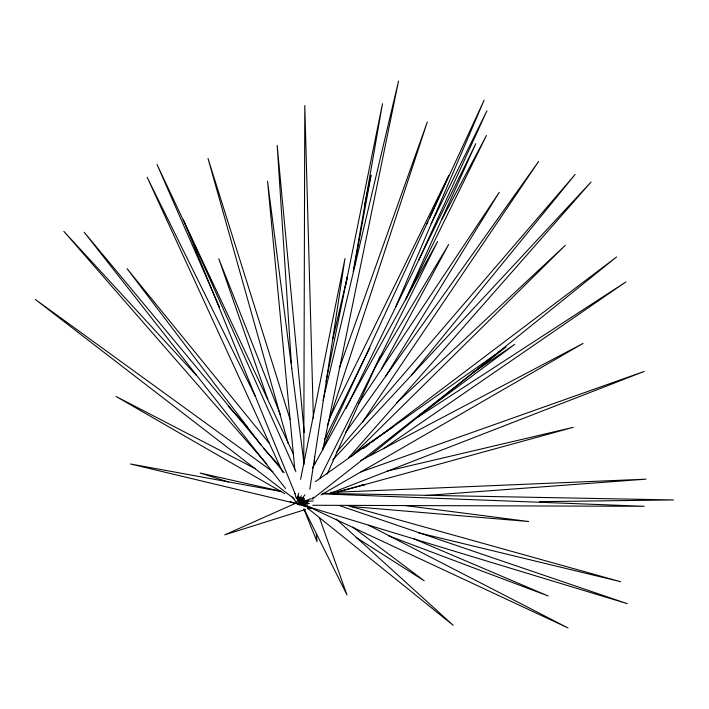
<?xml version="1.0" encoding="UTF-8"?>
<svg xmlns="http://www.w3.org/2000/svg" width="709" height="709" viewBox="0 0 709 709"><rect width="100%" height="100%" fill="white"/><g stroke="black" fill="none" stroke-linecap="round" stroke-linejoin="round"><path stroke-width="1.06" d="M303.771 461.479L304.79 105.544L313.378 418.204M303.062 505.517L304.578 504.427M309.806 489.272L344.964 258.572L300.589 479.328M353.188 271.644L382.497 103.665L326.034 381.407M345.93 284.504L347.286 276.909L332.689 339.443M353.986 268.782L371.011 175.265L365.933 199.043M322.834 449.612L398.547 81.056L323.029 400.479M301.219 504.223L303.842 506.244L305.322 503.514M364.55 205.53L365.472 201.205M300.075 497.895L301.325 495.768M298.711 493.251L298.143 495.042L298.471 496.965L299.623 498.719L303.629 500.767M327.292 425.967L427.297 122.028L339.425 367.971M302.885 502.699L301.874 504.905L299.942 503.736L297.372 500.483M395.808 306.625L484.158 100.111L322.267 449.488M426.933 224.044L427.846 222.023M429.663 217.982L448.717 175.54L330.146 416.919M327.088 474.188L380.13 356.29M405.521 299.854L475.783 143.661L345.974 408.57M418.54 260.566L486.95 110.737L431.143 223.752M406.328 298.223L486.445 135.499L441.778 219.613M324.43 439.864L369.956 347.667M319.688 478.557L437.586 241.503L312.492 468.17M325.936 437.737L326.982 435.778M381.389 368.981L448.673 244.472L374.795 367.732M385.492 376.576L499.242 192.325L358.701 403.324M304.303 500.811L304.728 500.129M362.609 421.89L538.68 161.351L345.682 432.437M294.368 494.076L295.041 493.225M411.477 375.123L575.141 174.449L336.394 452.395M348.491 457.943L591.049 182.027L332.725 459.946M304.188 499.996L301.396 502.601L299.606 502.451M305.047 494.722L302.858 497.585L302.619 499.03L304.01 500.882M351.132 456.773L565.321 245.296L396.535 402.96M305.154 500.731L303.532 502.034L300.51 502.601M370.266 455.373L475.34 370.736M477.928 368.653L495.157 354.784M497.736 352.701L616.591 256.959L371.294 442.505M308.238 500.846L304.843 502.77L302.681 503.071L299.623 501.653M312.111 499.287L506.013 346.967L315.416 481.624M363.354 448.513L369.531 443.843M418.221 416.156L514.769 344.326L471.831 373.475M383.472 448.691L625.887 281.925L417.282 417.512M312.669 497.798L313.493 497.231M354.899 452.856L387.788 430.531M389.613 429.291L393.265 426.809M321.071 494.935L583.028 343.44L360.792 460.558M303.443 501.041L300.049 502.185M302.123 504.604L302.894 504.223M311.278 498.56L304.347 501.112L303.018 498.072M295.981 503.124L224.771 534.843L305.482 509.487M330.713 493.198L644.233 371.427L360.934 471.919M307.582 508.832L311.774 507.511L307.059 506.767L305.18 505.411M337.307 492.135L573.28 427.323L387.034 471.122M307.546 502.575L305.242 503.204L301.024 502.353M338.397 491.585L364.896 484.584L361.608 484.921M301.086 504.835L299.57 505.118L297.824 504.126M308.601 503.479L303.665 503.665L300.226 501.307M313.201 501.041L304.719 501.183M425.365 495.52L646.032 479.169L330.491 492.463M307.839 504.152L303.718 503.647L300.501 500.722M539.584 501.662L673.55 499.942L322.719 493.367M312.722 505.269L644.162 506.297L322.586 493.889M303.408 500.829L298.595 499.987L296.734 498.587L295.635 496.796L295.467 494.873M304.932 505.393L302.84 505.295L298.719 503.089M350.609 506.456L528.684 521.514L405.761 505.632M311.278 507.857L306.864 506.589L305.287 505.038M303.718 505.428L300.04 504.383M303.133 500.776L300.855 500.43L297.16 497.621M280.817 491.461L130.518 463.978L298.028 503.993M301.742 504.622L303.922 505.03M299.916 499.49L301.006 503.7L301.874 504.905L303.7 505.26M307.715 506.27L304.48 504.808L303.585 503.239M280.578 491.195L200.142 473.009L228.395 481.987M302.388 498.019L304.542 498.516M303.39 505.269L306.616 506.04L303.487 503.638L302.832 501.795M418.345 532.743L620.65 581.717L347.206 505.49M301.874 504.905L627.208 603.651L340.09 505.809M290.132 501.6L295.369 503.257M388.594 535.809L548.181 595.985L414.065 538.867M309.284 503.629L304.781 501.502M300.581 498.737L301.777 499.251M300.288 502.903L303.292 504.312M306.306 505.712L568.015 627.944L368.724 525.28M303.257 500.545L299.34 497.727L298.374 495.662M255.355 468.693L116.063 396.482L284.841 493.721M356.078 537.395L424.186 580.751L352.772 527.15M272.912 471.795L35.45 299.544L294.2 498.817M298.906 502.566L300.917 504.028M300.846 502.672L306.013 506.829M307.733 508.22L453.193 625.303L336.243 519.139M297.895 504.161L296.043 501.387M228.218 406.195L246.918 426.508M196.366 375.416L63.854 231.364L266.699 463.952M263.748 448.664L279.47 465.751M300.43 503.425L297.488 499.49M303.727 500.554L302.149 497.674M304.453 501.609L305.969 503.284M284.194 472.752L84.211 232.242L285.541 488.483M269.491 443.55L127.026 268.649L261.532 445.606M291.683 496.309L297.142 503.257M301.015 497.541L303.027 500.191M297.248 496.247L298.143 497.452M304.17 509.195L346.985 594.931L319.599 518.102M255.408 396.455L147.162 177.277L282.634 472.194M293.349 453.875L157.008 164.453L219.586 307.431M295.901 471.609L183.339 219.781L295.166 493.943M303.807 508.911L317.029 541.685L316.32 534.01M280.445 414.854L218.78 258.688L267.763 399.318M296.725 497.301L297.231 498.764M289.99 419.108L208.003 158.435L288.155 443.4M301.254 501.901L301.671 503.612M304.134 464.324L267.532 181.158L294.784 469.128M304.241 432.596L277.175 145.416L291.319 363.088M291.532 366.402L291.674 368.609M314.442 456.871L314.654 464.608"/></g></svg>
